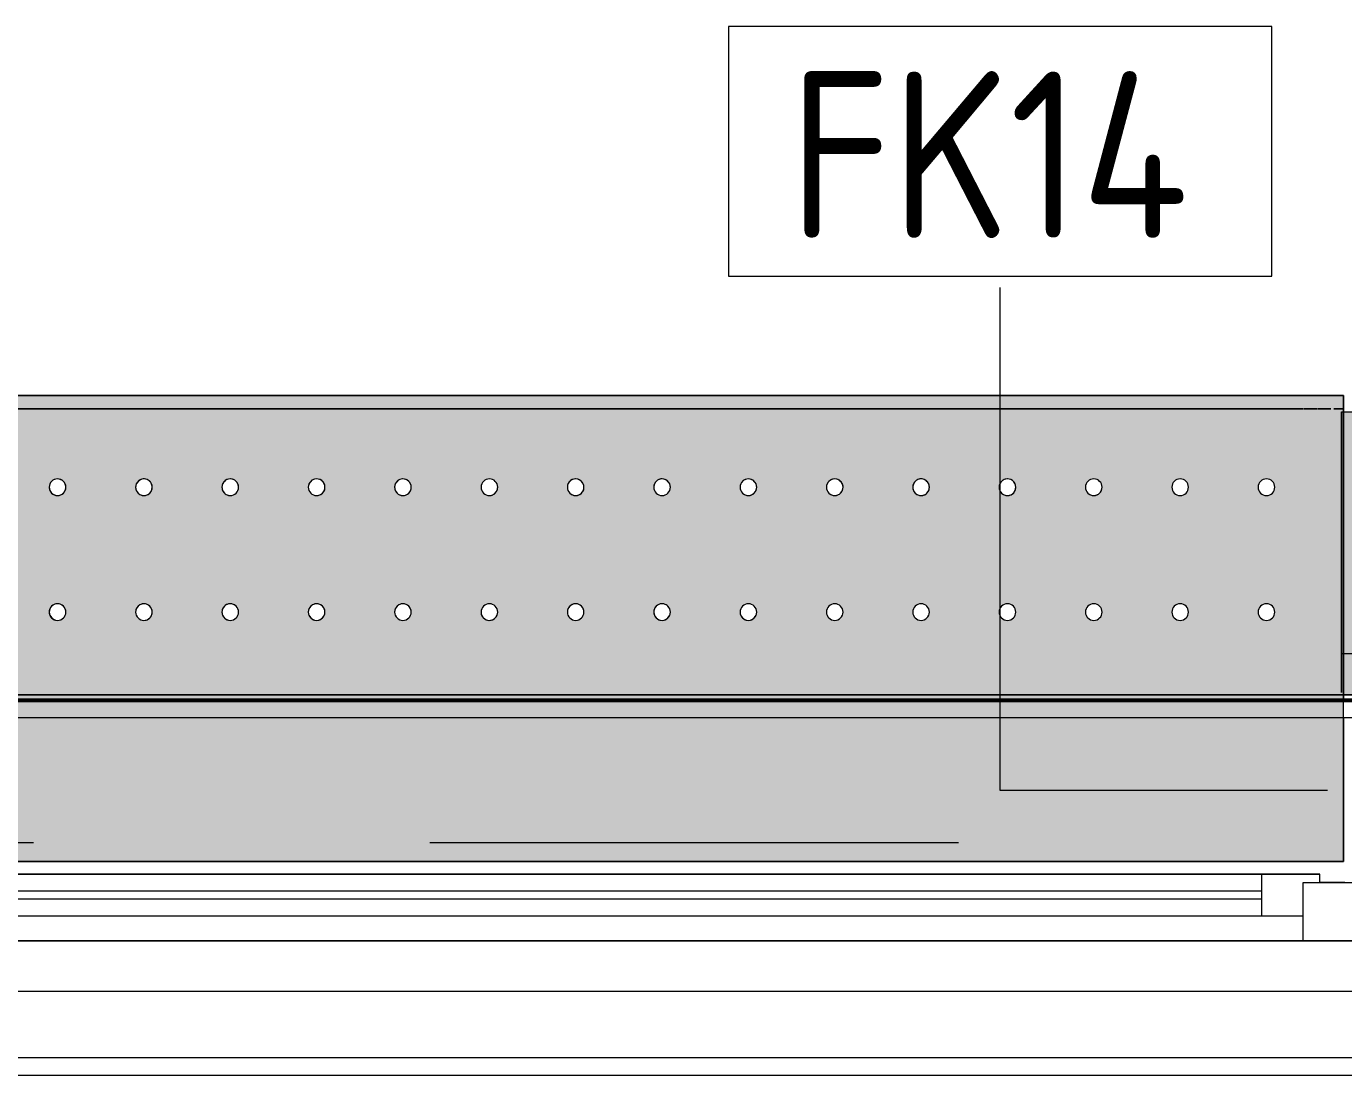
# Model space of a CAD drawing. Header units: millimetres. Extents: x 81711 to 274967, y -8553 to 29000.
# Drawn here: x 103576 to 105159, y -280 to 981 of the extents above; entities that cross this region are included whole.
import ezdxf

# ---------------------------------------------------------------- set-up
doc = ezdxf.new("R2010")
doc.units = ezdxf.units.MM
doc.linetypes.add('Осевая', pattern=[3175, 635, -476.25, 1587.5, -476.25])
for name, color, linetype, lineweight in [('A-GLAZ', 7, 'Continuous', 9), ('A-GLAZ-1', 7, 'Continuous', 13), ('A-WALL-IDEN', 7, 'Continuous', 9), ('Оси-2', 7, 'Осевая', 9)]:
    doc.layers.add(name, color=color, linetype=linetype, lineweight=lineweight)
for name, color, linetype, lineweight, true_color in [('A-WALL-1', 7, 'Continuous', 9, 0xc0c0c0), ('I-WALL-13', 7, 'Continuous', 53, 0xeaa7bf), ('I-WALL-5', 7, 'Continuous', 9, 0xc0c0c0), ('S-WALL-ANLY', 7, 'Continuous', 13, 0x008040), ('Знаки-2', 9, 'Continuous', 9, 0x808080), ('Знаки-3', 7, 'Continuous', 9, 0xd1cabb), ('Знаки-5', 7, 'Continuous', 9, 0xc1bbaf), ('Знаки-6', 7, 'Continuous', 9, 0xaba79f), ('Знаки-7', 7, 'Continuous', 9, 0xd4ccbd), ('Знаки-8', 7, 'Continuous', 9, 0xccc5b7)]:
    doc.layers.add(name, color=color, linetype=linetype, lineweight=lineweight, true_color=true_color)
doc.layers.add('Знаки-4', color=7, linetype='Continuous', lineweight=9, transparency=0.5)
doc.styles.add('GOST Common', font='GOST_Common.ttf', dxfattribs={"width": 0.9, "height": 200})

# ---------------------------------------------------------------- blocks, each defined once
blk = doc.blocks.new('120_Окно_СКБ_2Ст_Фрамуга сверху - 120_Окно_СКБ_2Ст_2300х2500_h_ ДОО-19727959-План отделки стен 1 этажа в осях 23_1-33')
at = {"layer": 'A-GLAZ'}
for p, q in [((1150, -57), (-1150, -57)), ((-1080, -57), (1080, -57)), ((-1030, -107), (470, -107)), ((470, -117), (-1030, -117)), ((-1130, -127), (-1100, -127))]:
    blk.add_line(p, q, dxfattribs=at)
at = {"layer": 'A-GLAZ-1'}
for p, q in [((-1150, -57), (-1080, -57)), ((-1080, -57), (-1080, -127)), ((520, -87), (-1080, -87)), ((-1080, -87), (-1080, -127)), ((-1030, -137), (-1030, -87)), ((-1080, -127), (-1150, -127)), ((-1080, -127), (-1100, -127)), ((-1100, -127), (-1100, -137)), ((-1100, -137), (540, -137)), ((540, -137), (-1100, -137))]:
    blk.add_line(p, q, dxfattribs=at)
blk = doc.blocks.new('Зашивка радиатора_ с перфорацией М7_1 - Зашивка радиатора_ с перфорацией М7_1-V23-План отделки стен 1 этажа в осях 23_1-33')
at = {"layer": 'Знаки-4'}
for points in [[(1630, 380), (-370, 380), (-370, 180), (1890, 180), (1890, 257.4), (1888.3, 257.4), (1888.3, 380)], [(1877.3, -163.9), (-370, -163.9), (-370, -179.9), (1890, -179.9), (1890, -163.9), (1877.7, -163.9)], [(-235, -163.9), (-260, -164.5), (-259.3, -179.9), (-220, -179.9), (-220.7, -163.9), (-234.8, -163.9)], [(-239.4, -163.9), (-250, -163.9), (-249.7, -179.9), (-230, -179.9), (-230.3, -163.9), (-237.4, -163.9)], [(-145, -163.9), (-160, -163.9), (-159.3, -179.9), (-120, -179.9), (-120.7, -163.9), (-142.6, -163.9)], [(-140, -163.9), (-150, -163.9), (-149.7, -179.9), (-130, -179.9), (-130.3, -163.9), (-137.4, -163.9)], [(-140, -163.9), (-150, -163.9), (-149.7, -179.9), (-130, -179.9), (-130.3, -163.9), (-137.4, -163.9)], [(-45.2, -163.9), (-60, -163.9), (-59.3, -179.9), (-20, -179.9), (-20.7, -163.9), (-40, -163.9)], [(-34.8, -163.9), (-50, -163.9), (-49.7, -179.9), (-30, -179.9), (-30.3, -163.9), (-33.2, -163.9)], [(65, -163.9), (40, -163.9), (40.7, -179.9), (80, -179.9), (79.3, -163.9), (65.2, -163.9)], [(60, -163.9), (50, -163.9), (50.3, -179.9), (70, -179.9), (69.7, -163.9), (62.6, -163.9)], [(155, -163.9), (140, -163.9), (140.7, -179.9), (180, -179.9), (179.3, -163.9), (157.4, -163.9)], [(160, -163.9), (150, -163.9), (150.3, -179.9), (170, -179.9), (169.7, -163.9), (162.6, -163.9)], [(160, -163.9), (150, -163.9), (150.3, -179.9), (170, -179.9), (169.7, -163.9), (162.6, -163.9)], [(260, -163.9), (240, -163.9), (240.7, -179.9), (280, -179.9), (279.3, -163.9), (265.2, -163.9)], [(260, -163.9), (250, -163.9), (250.3, -179.9), (270, -179.9), (269.7, -163.9), (262.6, -163.9)], [(365, -163.9), (340, -163.9), (340.7, -179.9), (380, -179.9), (379.3, -163.9), (365.2, -163.9)], [(360, -163.9), (350, -163.9), (350.3, -179.9), (370, -179.9), (369.7, -163.9), (362.6, -163.9)], [(469.7, -163.9), (440, -163.9), (440.7, -179.9), (480, -179.9), (479.3, -163.9), (470, -163.9)], [(467.1, -163.9), (450, -163.9), (450.3, -179.9), (470, -179.9), (469.7, -163.9), (468.7, -163.9)], [(467.1, -163.9), (450, -163.9), (450.3, -179.9), (470, -179.9), (469.7, -163.9), (468.7, -163.9)], [(560, -163.9), (540, -163.9), (540.7, -179.9), (580, -179.9), (579.3, -163.9), (565.2, -163.9)], [(560, -163.9), (550, -163.9), (550.3, -179.9), (570, -179.9), (569.7, -163.9), (562.6, -163.9)], [(665, -163.9), (640, -163.9), (640.7, -179.9), (680, -179.9), (679.3, -163.9), (665.2, -163.9)], [(660, -163.9), (650, -163.9), (650.3, -179.9), (670, -179.9), (669.7, -163.9), (662.6, -163.9)], [(765, -163.9), (740, -163.9), (740.7, -179.9), (780, -179.9), (779.3, -163.9), (765.2, -163.9)], [(760, -163.9), (750, -163.9), (750.3, -179.9), (770, -179.9), (769.7, -163.9), (762.6, -163.9)], [(760, -163.9), (750, -163.9), (750.3, -179.9), (770, -179.9), (769.7, -163.9), (762.6, -163.9)], [(860, -163.9), (840, -163.9), (840.7, -179.9), (880, -179.9), (879.3, -163.9), (863.7, -163.9)], [(860, -163.9), (850, -163.9), (850.3, -179.9), (870, -179.9), (869.7, -163.9), (862.6, -163.9)], [(960, -163.9), (940, -163.9), (940.7, -179.9), (980, -179.9), (979.3, -163.9), (962.6, -163.9)], [(957.4, -163.9), (950, -163.9), (950.3, -179.9), (970, -179.9), (969.7, -163.9), (960, -163.9)], [(1055, -163.9), (1040, -163.9), (1040.7, -179.9), (1080, -179.9), (1079.3, -163.9), (1057.4, -163.9)], [(1060, -163.9), (1050, -163.9), (1050.3, -179.9), (1070, -179.9), (1069.7, -163.9), (1062.6, -163.9)], [(1060, -163.9), (1050, -163.9), (1050.3, -179.9), (1070, -179.9), (1069.7, -163.9), (1062.6, -163.9)], [(1160, -163.9), (1140, -163.9), (1140.7, -179.9), (1180, -179.9), (1179.3, -163.9), (1165.2, -163.9)], [(1160, -163.9), (1150, -163.9), (1150.3, -179.9), (1170, -179.9), (1169.7, -163.9), (1162.6, -163.9)]]:
    blk.add_hatch(color=256, dxfattribs=at).paths.add_polyline_path(points)
h = blk.add_hatch(color=256, dxfattribs=at)
h.paths.add_polyline_path([(1890, 180), (-370, 180), (-370, -179.9), (1890, -179.9), (1890, 137.8)])
h.paths.add_polyline_path([(1382.5, 90.4), (1387.5, 89), (1391.2, 85.4), (1392.5, 80.4), (1391.2, 75.4), (1387.5, 71.7), (1382.5, 70.4), (1377.5, 71.7), (1373.8, 75.4), (1372.5, 80.4), (1373.8, 85.4), (1377.5, 89), (1379.9, 90)])
h.paths.add_polyline_path([(863.7, 90.4), (868.7, 89), (872.4, 85.4), (873.7, 80.4), (872.4, 75.4), (868.7, 71.7), (863.7, 70.4), (858.7, 71.7), (855.1, 75.4), (853.7, 80.4), (855.1, 85.4), (858.7, 89), (861.2, 90)])
h.paths.add_polyline_path([(967.5, 90.4), (972.5, 89), (976.2, 85.4), (977.5, 80.4), (976.2, 75.4), (972.5, 71.7), (967.5, 70.4), (962.5, 71.7), (958.8, 75.4), (957.5, 80.4), (958.8, 85.4), (962.5, 89), (964.9, 90)])
h.paths.add_polyline_path([(1590, 90.4), (1595, 89), (1598.7, 85.4), (1600, 80.4), (1598.7, 75.4), (1595, 71.7), (1590, 70.4), (1585, 71.7), (1581.3, 75.4), (1580, 80.4), (1581.3, 85.4), (1585, 89), (1587.4, 90)])
h.paths.add_polyline_path([(1278.7, 90.4), (1283.7, 89), (1287.4, 85.4), (1288.7, 80.4), (1287.4, 75.4), (1283.7, 71.7), (1278.7, 70.4), (1273.7, 71.7), (1270.1, 75.4), (1268.7, 80.4), (1270.1, 85.4), (1273.7, 89), (1276.2, 90)])
h.paths.add_polyline_path([(1693.7, 90.4), (1698.7, 89), (1702.4, 85.4), (1703.7, 80.4), (1702.4, 75.4), (1698.7, 71.7), (1693.7, 70.4), (1688.7, 71.7), (1685.1, 75.4), (1683.7, 80.4), (1685.1, 85.4), (1688.7, 89), (1691.2, 90)])
h.paths.add_polyline_path([(1071.2, 90.4), (1076.2, 89), (1079.9, 85.4), (1081.2, 80.4), (1079.9, 75.4), (1076.2, 71.7), (1071.2, 70.4), (1066.2, 71.7), (1062.6, 75.4), (1061.2, 80.4), (1062.6, 85.4), (1066.2, 89), (1068.7, 90)])
h.paths.add_polyline_path([(1797.5, 90.4), (1802.5, 89), (1806.2, 85.4), (1807.5, 80.4), (1806.2, 75.4), (1802.5, 71.7), (1797.5, 70.4), (1792.5, 71.7), (1788.8, 75.4), (1787.5, 80.4), (1788.8, 85.4), (1792.5, 89), (1796.4, 90.2)])
h.paths.add_polyline_path([(1486.2, 90.4), (1491.2, 89), (1494.9, 85.4), (1496.2, 80.4), (1494.9, 75.4), (1491.2, 71.7), (1486.2, 70.4), (1481.2, 71.7), (1477.6, 75.4), (1476.2, 80.4), (1477.6, 85.4), (1481.2, 89), (1483.7, 90)])
h.paths.add_polyline_path([(1175, 90.4), (1180, 89), (1183.7, 85.4), (1185, 80.4), (1183.7, 75.4), (1180, 71.7), (1175, 70.4), (1170, 71.7), (1166.3, 75.4), (1165, 80.4), (1166.3, 85.4), (1170, 89), (1172.4, 90)])
h.paths.add_polyline_path([(137.5, 90.4), (142.5, 89), (146.2, 85.4), (147.5, 80.4), (146.2, 75.4), (142.5, 71.7), (137.5, 70.4), (132.5, 71.7), (128.8, 75.4), (127.5, 80.4), (128.8, 85.4), (133.1, 89.3), (134.9, 90)])
h.paths.add_polyline_path([(-277.5, 90.4), (-272.5, 89), (-268.8, 85.4), (-267.5, 80.4), (-268.8, 75.4), (-272.5, 71.7), (-277.5, 70.4), (-282.5, 71.7), (-286.2, 75.4), (-287.5, 80.4), (-286.2, 85.4), (-282.5, 89), (-280.1, 90)])
h.paths.add_polyline_path([(552.5, 90.4), (557.5, 89), (561.2, 85.4), (562.5, 80.4), (561.2, 75.4), (557.5, 71.7), (552.5, 70.4), (547.5, 71.7), (543.8, 75.4), (542.5, 80.4), (543.8, 85.4), (547.5, 89), (549.9, 90)])
h.paths.add_polyline_path([(345, 90.4), (350, 89), (353.7, 85.4), (355, 80.4), (353.7, 75.4), (350, 71.7), (345, 70.4), (340, 71.7), (336.3, 75.4), (335, 80.4), (336.3, 85.4), (340, 89), (342.4, 90)])
h.paths.add_polyline_path([(-70, 90.4), (-65, 89), (-61.3, 85.4), (-60, 80.4), (-61.3, 75.4), (-65, 71.7), (-70, 70.4), (-75, 71.7), (-78.7, 75.4), (-80, 80.4), (-78.7, 85.4), (-75, 89), (-72.6, 90)])
h.paths.add_polyline_path([(-173.8, 90.4), (-168.8, 89), (-165.1, 85.4), (-163.8, 80.4), (-165.1, 75.4), (-168.8, 71.7), (-173.8, 70.4), (-178.8, 71.7), (-182.4, 75.4), (-183.8, 80.4), (-182.4, 85.4), (-178.8, 89), (-176.3, 90)])
h.paths.add_polyline_path([(760, 90.4), (765, 89), (768.7, 85.4), (770, 80.4), (768.7, 75.4), (765, 71.7), (760, 70.4), (755, 71.7), (751.3, 75.4), (750, 80.4), (751.3, 85.4), (755, 89), (757.4, 90)])
h.paths.add_polyline_path([(656.2, 90.4), (661.2, 89), (664.9, 85.4), (666.2, 80.4), (664.9, 75.4), (661.2, 71.7), (656.2, 70.4), (651.2, 71.7), (647.6, 75.4), (646.2, 80.4), (647.6, 85.4), (651.2, 89), (653.7, 90)])
h.paths.add_polyline_path([(241.2, 90.4), (246.2, 89), (249.9, 85.4), (251.2, 80.4), (249.9, 75.4), (246.2, 71.7), (241.2, 70.4), (236.2, 71.7), (232.6, 75.4), (231.2, 80.4), (232.6, 85.4), (236.2, 89), (238.7, 90)])
h.paths.add_polyline_path([(33.7, 90.4), (38.7, 89), (42.4, 85.4), (43.7, 80.4), (42.4, 75.4), (38.7, 71.7), (33.7, 70.4), (28.7, 71.7), (25.1, 75.4), (23.7, 80.4), (25.1, 85.4), (28.7, 89), (31.2, 90)])
h.paths.add_polyline_path([(448.7, 90.4), (453.7, 89), (457.4, 85.4), (458.7, 80.4), (457.4, 75.4), (453.7, 71.7), (448.7, 70.4), (443.7, 71.7), (440.1, 75.4), (438.7, 80.4), (440.1, 85.4), (443.7, 89), (446.2, 90)])
h.paths.add_polyline_path([(760, -59.6), (765, -61), (768.7, -64.6), (770, -69.6), (768.7, -74.6), (765, -78.3), (760, -79.6), (755, -78.3), (751.3, -74.6), (750, -69.6), (751.3, -64.6), (755, -61), (757.4, -60)])
h.paths.add_polyline_path([(1175, -59.6), (1180, -61), (1183.7, -64.6), (1185, -69.6), (1183.7, -74.6), (1180, -78.3), (1175, -79.6), (1170, -78.3), (1166.3, -74.6), (1165, -69.6), (1166.3, -64.6), (1170, -61), (1172.4, -60)])
h.paths.add_polyline_path([(1590, -59.6), (1595, -61), (1598.7, -64.6), (1600, -69.6), (1598.7, -74.6), (1595, -78.3), (1590, -79.6), (1585, -78.3), (1581.3, -74.6), (1580, -69.6), (1581.3, -64.6), (1585, -61), (1587.4, -60)])
h.paths.add_polyline_path([(1382.5, -59.6), (1387.5, -61), (1391.2, -64.6), (1392.5, -69.6), (1391.2, -74.6), (1387.5, -78.3), (1382.5, -79.6), (1377.5, -78.3), (1373.8, -74.6), (1372.5, -69.6), (1373.8, -64.6), (1377.5, -61), (1379.9, -60)])
h.paths.add_polyline_path([(1278.7, -59.6), (1283.7, -61), (1287.4, -64.6), (1288.7, -69.6), (1287.4, -74.6), (1283.7, -78.3), (1278.7, -79.6), (1273.7, -78.3), (1270.1, -74.6), (1268.7, -69.6), (1270.1, -64.6), (1273.7, -61), (1276.2, -60)])
h.paths.add_polyline_path([(1486.2, -59.6), (1491.2, -61), (1494.9, -64.6), (1496.2, -69.6), (1494.9, -74.6), (1491.2, -78.3), (1486.2, -79.6), (1481.2, -78.3), (1477.6, -74.6), (1476.2, -69.6), (1477.6, -64.6), (1481.2, -61), (1483.7, -60)])
h.paths.add_polyline_path([(1797.5, -59.6), (1802.5, -61), (1806.2, -64.6), (1807.5, -69.6), (1806.2, -74.6), (1802.5, -78.3), (1797.5, -79.6), (1792.5, -78.3), (1788.8, -74.6), (1787.5, -69.6), (1788.8, -64.6), (1792.5, -61), (1796.4, -59.8)])
h.paths.add_polyline_path([(1693.7, -59.6), (1698.7, -61), (1702.4, -64.6), (1703.7, -69.6), (1702.4, -74.6), (1698.7, -78.3), (1693.7, -79.6), (1688.7, -78.3), (1685.1, -74.6), (1683.7, -69.6), (1685.1, -64.6), (1688.7, -61), (1691.2, -60)])
h.paths.add_polyline_path([(863.7, -59.6), (868.7, -61), (872.4, -64.6), (873.7, -69.6), (872.4, -74.6), (868.7, -78.3), (863.7, -79.6), (858.7, -78.3), (855.1, -74.6), (853.7, -69.6), (855.1, -64.6), (858.7, -61), (861.2, -60)])
h.paths.add_polyline_path([(967.5, -59.6), (972.5, -61), (976.2, -64.6), (977.5, -69.6), (976.2, -74.6), (972.5, -78.3), (967.5, -79.6), (962.5, -78.3), (958.8, -74.6), (957.5, -69.6), (958.8, -64.6), (962.5, -61), (964.9, -60)])
h.paths.add_polyline_path([(1071.2, -59.6), (1076.2, -61), (1079.9, -64.6), (1081.2, -69.6), (1079.9, -74.6), (1076.2, -78.3), (1071.2, -79.6), (1066.2, -78.3), (1062.6, -74.6), (1061.2, -69.6), (1062.6, -64.6), (1066.2, -61), (1068.7, -60)])
h.paths.add_polyline_path([(656.2, -59.6), (661.2, -61), (664.9, -64.6), (666.2, -69.6), (664.9, -74.6), (661.2, -78.3), (656.2, -79.6), (651.2, -78.3), (647.6, -74.6), (646.2, -69.6), (647.6, -64.6), (651.2, -61), (653.7, -60)])
h.paths.add_polyline_path([(-70, -59.6), (-65, -61), (-61.3, -64.6), (-60, -69.6), (-61.3, -74.6), (-65, -78.3), (-70, -79.6), (-75, -78.3), (-78.7, -74.6), (-80, -69.6), (-78.7, -64.6), (-75, -61), (-72.6, -60)])
h.paths.add_polyline_path([(-277.5, -59.6), (-272.5, -61), (-268.8, -64.6), (-267.5, -69.6), (-268.8, -74.6), (-272.5, -78.3), (-277.5, -79.6), (-282.5, -78.3), (-286.2, -74.6), (-287.5, -69.6), (-286.2, -64.6), (-282.5, -61), (-280.1, -60)])
h.paths.add_polyline_path([(137.5, -59.6), (142.5, -61), (146.2, -64.6), (147.5, -69.6), (146.2, -74.6), (142.5, -78.3), (137.5, -79.6), (132.5, -78.3), (128.8, -74.6), (127.5, -69.6), (128.8, -64.6), (133.1, -60.7), (134.9, -60)])
h.paths.add_polyline_path([(241.2, -59.6), (246.2, -61), (249.9, -64.6), (251.2, -69.6), (249.9, -74.6), (246.2, -78.3), (241.2, -79.6), (236.2, -78.3), (232.6, -74.6), (231.2, -69.6), (232.6, -64.6), (236.2, -61), (238.7, -60)])
h.paths.add_polyline_path([(345, -59.6), (350, -61), (353.7, -64.6), (355, -69.6), (353.7, -74.6), (350, -78.3), (345, -79.6), (340, -78.3), (336.3, -74.6), (335, -69.6), (336.3, -64.6), (340, -61), (342.4, -60)])
h.paths.add_polyline_path([(33.7, -59.6), (38.7, -61), (42.4, -64.6), (43.7, -69.6), (42.4, -74.6), (38.7, -78.3), (33.7, -79.6), (28.7, -78.3), (25.1, -74.6), (23.7, -69.6), (25.1, -64.6), (28.7, -61), (31.2, -60)])
h.paths.add_polyline_path([(448.7, -59.6), (453.7, -61), (457.4, -64.6), (458.7, -69.6), (457.4, -74.6), (453.7, -78.3), (448.7, -79.6), (443.7, -78.3), (440.1, -74.6), (438.7, -69.6), (440.1, -64.6), (443.7, -61), (446.2, -60)])
h.paths.add_polyline_path([(552.5, -59.6), (557.5, -61), (561.2, -64.6), (562.5, -69.6), (561.2, -74.6), (557.5, -78.3), (552.5, -79.6), (547.5, -78.3), (543.8, -74.6), (542.5, -69.6), (543.8, -64.6), (547.5, -61), (549.9, -60)])
h.paths.add_polyline_path([(-173.8, -59.6), (-168.8, -61), (-165.1, -64.6), (-163.8, -69.6), (-165.1, -74.6), (-168.8, -78.3), (-173.8, -79.6), (-178.8, -78.3), (-182.4, -74.6), (-183.8, -69.6), (-182.4, -64.6), (-178.8, -61), (-176.3, -60)])
at = {"layer": 'Знаки-2'}
for p, q in [((1888.3, 380), (-370, 380)), ((-370, 380), (-370, 180)), ((-370, 180), (1890, 180)), ((1890, 180), (-370, 180)), ((-370, 180), (-370, -179.9)), ((-370, -179.9), (1890, -179.9))]:
    blk.add_line(p, q, dxfattribs=at)
for centre, start, end in [((-277.5, 80.4), 0, 180), ((-277.5, 80.4), 180, 360), ((-173.8, 80.4), 0, 180), ((-173.8, 80.4), 180, 0), ((-70, 80.4), 0, 180), ((-70, 80.4), 180, 0), ((33.7, 80.4), 0, 180), ((33.7, 80.4), 180, 360), ((137.5, 80.4), 0, 180), ((137.5, 80.4), 180, 0), ((241.2, 80.4), 0, 180), ((241.2, 80.4), 180, 0), ((345, 80.4), 0, 180), ((345, 80.4), 180, 0), ((448.7, 80.4), 0, 180), ((448.7, 80.4), 180, 0), ((552.5, 80.4), 0, 180), ((552.5, 80.4), 180, 360), ((656.2, 80.4), 0, 180), ((656.2, 80.4), 180, 0), ((760, 80.4), 0, 180), ((760, 80.4), 180, 0), ((863.7, 80.4), 0, 180), ((863.7, 80.4), 180, 0), ((967.5, 80.4), 0, 180), ((967.5, 80.4), 180, 0), ((1071.2, 80.4), 0, 180), ((1071.2, 80.4), 180, 0), ((1175, 80.4), 0, 180), ((1175, 80.4), 180, 0), ((-277.5, -69.6), 0, 180), ((-173.8, -69.6), 0, 180), ((-70, -69.6), 0, 180), ((33.7, -69.6), 0, 180), ((137.5, -69.6), 0, 180), ((241.2, -69.6), 0, 180), ((345, -69.6), 0, 180), ((448.7, -69.6), 0, 180), ((552.5, -69.6), 0, 180), ((656.2, -69.6), 0, 180), ((760, -69.6), 0, 180), ((863.7, -69.6), 0, 180), ((967.5, -69.6), 0, 180), ((1071.2, -69.6), 0, 180), ((1175, -69.6), 0, 180), ((-277.5, -69.6), 180, 0), ((-173.8, -69.6), 180, 0), ((-70, -69.6), 180, 0), ((33.7, -69.6), 180, 0), ((137.5, -69.6), 180, 0), ((241.2, -69.6), 180, 0), ((345, -69.6), 180, 0), ((448.7, -69.6), 180, 0), ((552.5, -69.6), 180, 0), ((656.2, -69.6), 180, 0), ((760, -69.6), 180, 0), ((863.7, -69.6), 180, 0), ((967.5, -69.6), 180, 0), ((1071.2, -69.6), 180, 0), ((1175, -69.6), 180, 0)]:
    blk.add_arc(centre, 10, start, end, dxfattribs=at)
at = {"layer": 'Знаки-3'}
for p, q in [((-245.2, -163.9), (-248.7, -163.9)), ((-240, -163.9), (-245, -163.9)), ((-235, -163.9), (-239.4, -163.9)), ((-231.3, -163.9), (-234.8, -163.9)), ((-148.7, -163.9), (-145.2, -163.9)), ((-145.2, -163.9), (-148.7, -163.9)), ((-145, -163.9), (-135, -163.9)), ((-135, -163.9), (-145, -163.9)), ((-134.8, -163.9), (-131.3, -163.9)), ((-131.3, -163.9), (-134.8, -163.9)), ((-45.2, -163.9), (-48.7, -163.9)), ((-35, -163.9), (-45, -163.9)), ((-33.2, -163.9), (-34.8, -163.9)), ((-31.3, -163.9), (-32.9, -163.9)), ((54.8, -163.9), (51.3, -163.9)), ((65, -163.9), (55, -163.9)), ((68.7, -163.9), (65.2, -163.9)), ((151.3, -163.9), (154.8, -163.9)), ((154.8, -163.9), (151.3, -163.9)), ((155, -163.9), (165, -163.9)), ((165, -163.9), (155, -163.9)), ((165.2, -163.9), (168.7, -163.9)), ((168.7, -163.9), (165.2, -163.9)), ((254.8, -163.9), (251.3, -163.9)), ((265, -163.9), (255, -163.9)), ((268.7, -163.9), (265.2, -163.9)), ((354.8, -163.9), (351.3, -163.9)), ((365, -163.9), (355, -163.9)), ((368.7, -163.9), (365.2, -163.9)), ((451.3, -163.9), (454.8, -163.9)), ((454.8, -163.9), (451.3, -163.9)), ((455, -163.9), (465, -163.9)), ((465, -163.9), (455, -163.9)), ((465.2, -163.9), (468.7, -163.9)), ((468.7, -163.9), (465.2, -163.9)), ((554.8, -163.9), (551.3, -163.9)), ((565, -163.9), (555, -163.9)), ((568.7, -163.9), (565.2, -163.9)), ((654.8, -163.9), (651.3, -163.9)), ((665, -163.9), (655, -163.9)), ((668.7, -163.9), (665.2, -163.9)), ((751.3, -163.9), (754.8, -163.9)), ((754.8, -163.9), (751.3, -163.9)), ((755, -163.9), (765, -163.9)), ((765, -163.9), (755, -163.9)), ((765.2, -163.9), (768.7, -163.9)), ((768.7, -163.9), (765.2, -163.9)), ((854.8, -163.9), (851.3, -163.9)), ((865, -163.9), (855, -163.9)), ((868.7, -163.9), (865.2, -163.9)), ((954.8, -163.9), (951.3, -163.9)), ((964.8, -163.9), (955, -163.9)), ((968.7, -163.9), (965.2, -163.9)), ((1051.3, -163.9), (1054.8, -163.9)), ((1054.8, -163.9), (1051.3, -163.9)), ((1055, -163.9), (1065, -163.9)), ((1060, -163.9), (1055, -163.9)), ((1065, -163.9), (1060, -163.9)), ((1065.2, -163.9), (1068.7, -163.9)), ((1068.7, -163.9), (1065.2, -163.9)), ((1154.8, -163.9), (1151.3, -163.9)), ((1165, -163.9), (1155, -163.9)), ((1168.7, -163.9), (1165.2, -163.9)), ((-248.7, -179.9), (-245.2, -179.9)), ((-245, -179.9), (-235, -179.9)), ((-234.8, -179.9), (-231.3, -179.9)), ((-148.7, -179.9), (-145.2, -179.9)), ((-145.2, -179.9), (-148.7, -179.9)), ((-145, -179.9), (-135, -179.9)), ((-140, -179.9), (-145, -179.9)), ((-135, -179.9), (-140, -179.9)), ((-134.8, -179.9), (-131.3, -179.9)), ((-131.3, -179.9), (-134.8, -179.9)), ((-48.7, -179.9), (-45.2, -179.9)), ((-45, -179.9), (-35, -179.9)), ((-34.8, -179.9), (-33.2, -179.9)), ((-32.9, -179.9), (-31.3, -179.9)), ((51.3, -179.9), (54.8, -179.9)), ((55, -179.9), (65, -179.9)), ((65.2, -179.9), (68.7, -179.9)), ((151.3, -179.9), (154.8, -179.9)), ((154.8, -179.9), (151.3, -179.9)), ((155, -179.9), (165, -179.9)), ((165, -179.9), (155, -179.9)), ((165.2, -179.9), (168.7, -179.9)), ((168.7, -179.9), (165.2, -179.9)), ((251.3, -179.9), (254.8, -179.9)), ((255, -179.9), (265, -179.9)), ((265.2, -179.9), (268.7, -179.9)), ((351.3, -179.9), (354.8, -179.9)), ((355, -179.9), (365, -179.9)), ((365.2, -179.9), (368.7, -179.9)), ((451.3, -179.9), (454.8, -179.9)), ((454.8, -179.9), (451.3, -179.9)), ((455, -179.9), (465, -179.9)), ((460, -179.9), (455, -179.9)), ((465, -179.9), (460, -179.9)), ((465.2, -179.9), (468.7, -179.9)), ((468.7, -179.9), (465.2, -179.9)), ((551.3, -179.9), (554.8, -179.9)), ((555, -179.9), (565, -179.9)), ((565.2, -179.9), (568.7, -179.9)), ((651.3, -179.9), (654.8, -179.9)), ((655, -179.9), (665, -179.9)), ((665.2, -179.9), (668.7, -179.9)), ((751.3, -179.9), (754.8, -179.9)), ((754.8, -179.9), (751.3, -179.9)), ((755, -179.9), (765, -179.9)), ((760, -179.9), (755, -179.9)), ((765, -179.9), (760, -179.9)), ((765.2, -179.9), (768.7, -179.9)), ((768.7, -179.9), (765.2, -179.9)), ((851.3, -179.9), (854.8, -179.9)), ((855, -179.9), (865, -179.9)), ((865.2, -179.9), (868.7, -179.9)), ((951.3, -179.9), (954.8, -179.9)), ((955, -179.9), (964.8, -179.9)), ((965.2, -179.9), (968.7, -179.9)), ((1051.3, -179.9), (1054.8, -179.9)), ((1054.8, -179.9), (1051.3, -179.9)), ((1055, -179.9), (1060, -179.9)), ((1065, -179.9), (1055, -179.9)), ((1060, -179.9), (1065, -179.9)), ((1065.2, -179.9), (1068.7, -179.9)), ((1068.7, -179.9), (1065.2, -179.9)), ((1151.3, -179.9), (1154.8, -179.9)), ((1155, -179.9), (1165, -179.9)), ((1165.2, -179.9), (1168.7, -179.9))]:
    blk.add_line(p, q, dxfattribs=at)
at = {"layer": 'Знаки-5'}
for p, q in [((1890, 180), (-370, 180)), ((-370, 180), (1890, 180)), ((-358.3, -163.9), (-370, -163.9)), ((-370, -163.9), (-370, -179.9)), ((-339.2, -163.9), (-354.9, -163.9)), ((-322.7, -163.9), (-338.4, -163.9)), ((-260, -163.9), (-322.1, -163.9)), ((-260, -163.9), (-250, -163.9)), ((-250, -163.9), (-260, -163.9)), ((-250, -163.9), (-240, -163.9)), ((-240, -163.9), (-250, -163.9)), ((-239.4, -163.9), (-230, -163.9)), ((-230, -163.9), (-239.4, -163.9)), ((-230, -163.9), (-222.8, -163.9)), ((-222.8, -163.9), (-230, -163.9)), ((-222.7, -163.9), (-220, -163.9)), ((-220, -163.9), (-222.7, -163.9)), ((-160, -163.9), (-220, -163.9)), ((-160, -163.9), (-150, -163.9)), ((-150, -163.9), (-160, -163.9)), ((-150, -163.9), (-130, -163.9)), ((-130, -163.9), (-150, -163.9)), ((-130, -163.9), (-120, -163.9)), ((-120, -163.9), (-130, -163.9)), ((-60, -163.9), (-120, -163.9)), ((-60, -163.9), (-20, -163.9)), ((-20, -163.9), (-60, -163.9)), ((40, -163.9), (-20, -163.9)), ((40, -163.9), (50, -163.9)), ((50, -163.9), (40, -163.9)), ((50, -163.9), (70, -163.9)), ((70, -163.9), (50, -163.9)), ((70, -163.9), (80, -163.9)), ((80, -163.9), (70, -163.9)), ((140, -163.9), (80, -163.9)), ((140, -163.9), (150, -163.9)), ((150, -163.9), (140, -163.9)), ((150, -163.9), (170, -163.9)), ((170, -163.9), (150, -163.9)), ((170, -163.9), (180, -163.9)), ((180, -163.9), (170, -163.9)), ((240, -163.9), (180, -163.9)), ((240, -163.9), (280, -163.9)), ((280, -163.9), (240, -163.9)), ((340, -163.9), (280, -163.9)), ((340, -163.9), (350, -163.9)), ((350, -163.9), (340, -163.9)), ((350, -163.9), (370, -163.9)), ((370, -163.9), (350, -163.9)), ((370, -163.9), (380, -163.9)), ((380, -163.9), (370, -163.9)), ((440, -163.9), (380, -163.9)), ((440, -163.9), (450, -163.9)), ((450, -163.9), (440, -163.9)), ((450, -163.9), (470, -163.9)), ((470, -163.9), (450, -163.9)), ((470, -163.9), (480, -163.9)), ((480, -163.9), (470, -163.9)), ((540, -163.9), (480, -163.9)), ((540, -163.9), (580, -163.9)), ((580, -163.9), (540, -163.9)), ((640, -163.9), (580, -163.9)), ((640, -163.9), (650, -163.9)), ((650, -163.9), (640, -163.9)), ((650, -163.9), (670, -163.9)), ((670, -163.9), (650, -163.9)), ((670, -163.9), (680, -163.9)), ((680, -163.9), (670, -163.9)), ((740, -163.9), (680, -163.9)), ((740, -163.9), (750, -163.9)), ((750, -163.9), (740, -163.9)), ((750, -163.9), (770, -163.9)), ((770, -163.9), (750, -163.9)), ((770, -163.9), (780, -163.9)), ((780, -163.9), (770, -163.9)), ((840, -163.9), (780, -163.9)), ((840, -163.9), (880, -163.9)), ((880, -163.9), (840, -163.9)), ((940, -163.9), (880, -163.9)), ((940, -163.9), (950, -163.9)), ((950, -163.9), (940, -163.9)), ((950, -163.9), (970, -163.9)), ((970, -163.9), (950, -163.9)), ((970, -163.9), (980, -163.9)), ((980, -163.9), (970, -163.9)), ((1040, -163.9), (980, -163.9)), ((1040, -163.9), (1050, -163.9)), ((1050, -163.9), (1040, -163.9)), ((1050, -163.9), (1070, -163.9)), ((1070, -163.9), (1050, -163.9)), ((1070, -163.9), (1080, -163.9)), ((1080, -163.9), (1070, -163.9)), ((1140, -163.9), (1080, -163.9)), ((1140, -163.9), (1180, -163.9)), ((1180, -163.9), (1140, -163.9)), ((1240, -163.9), (1180, -163.9)), ((-370, -179.9), (-260, -179.9)), ((-260, -179.9), (-250, -179.9)), ((-250, -179.9), (-260, -179.9)), ((-250, -179.9), (-230, -179.9)), ((-230, -179.9), (-250, -179.9)), ((-230, -179.9), (-220, -179.9)), ((-220, -179.9), (-230, -179.9)), ((-220, -179.9), (-160, -179.9)), ((-160, -179.9), (-150, -179.9)), ((-150, -179.9), (-160, -179.9)), ((-150, -179.9), (-130, -179.9)), ((-130, -179.9), (-150, -179.9)), ((-130, -179.9), (-120, -179.9)), ((-120, -179.9), (-130, -179.9)), ((-120, -179.9), (-60, -179.9)), ((-60, -179.9), (-20, -179.9)), ((-20, -179.9), (-60, -179.9)), ((-20, -179.9), (40, -179.9)), ((40, -179.9), (50, -179.9)), ((50, -179.9), (40, -179.9)), ((50, -179.9), (70, -179.9)), ((70, -179.9), (50, -179.9)), ((70, -179.9), (80, -179.9)), ((80, -179.9), (70, -179.9)), ((80, -179.9), (140, -179.9)), ((140, -179.9), (150, -179.9)), ((150, -179.9), (140, -179.9)), ((150, -179.9), (170, -179.9)), ((170, -179.9), (150, -179.9)), ((170, -179.9), (180, -179.9)), ((180, -179.9), (170, -179.9)), ((180, -179.9), (240, -179.9)), ((240, -179.9), (280, -179.9)), ((280, -179.9), (240, -179.9)), ((280, -179.9), (340, -179.9)), ((340, -179.9), (350, -179.9)), ((350, -179.9), (340, -179.9)), ((350, -179.9), (370, -179.9)), ((370, -179.9), (350, -179.9)), ((370, -179.9), (380, -179.9)), ((380, -179.9), (370, -179.9)), ((380, -179.9), (440, -179.9)), ((440, -179.9), (450, -179.9)), ((450, -179.9), (440, -179.9)), ((450, -179.9), (470, -179.9)), ((470, -179.9), (450, -179.9)), ((470, -179.9), (480, -179.9)), ((480, -179.9), (470, -179.9)), ((480, -179.9), (540, -179.9)), ((540, -179.9), (580, -179.9)), ((580, -179.9), (540, -179.9)), ((580, -179.9), (640, -179.9)), ((640, -179.9), (650, -179.9)), ((650, -179.9), (640, -179.9)), ((650, -179.9), (670, -179.9)), ((670, -179.9), (650, -179.9)), ((670, -179.9), (680, -179.9)), ((680, -179.9), (670, -179.9)), ((680, -179.9), (740, -179.9)), ((740, -179.9), (750, -179.9)), ((750, -179.9), (740, -179.9)), ((750, -179.9), (770, -179.9)), ((770, -179.9), (750, -179.9)), ((770, -179.9), (780, -179.9)), ((780, -179.9), (770, -179.9)), ((780, -179.9), (840, -179.9)), ((840, -179.9), (880, -179.9)), ((880, -179.9), (840, -179.9)), ((880, -179.9), (940, -179.9)), ((940, -179.9), (950, -179.9)), ((950, -179.9), (940, -179.9)), ((950, -179.9), (970, -179.9)), ((970, -179.9), (950, -179.9)), ((970, -179.9), (980, -179.9)), ((980, -179.9), (970, -179.9)), ((980, -179.9), (1040, -179.9)), ((1040, -179.9), (1050, -179.9)), ((1050, -179.9), (1040, -179.9)), ((1050, -179.9), (1070, -179.9)), ((1070, -179.9), (1050, -179.9)), ((1070, -179.9), (1080, -179.9)), ((1080, -179.9), (1070, -179.9)), ((1080, -179.9), (1140, -179.9)), ((1140, -179.9), (1180, -179.9)), ((1180, -179.9), (1140, -179.9)), ((1180, -179.9), (1240, -179.9))]:
    blk.add_line(p, q, dxfattribs=at)
at = {"layer": 'Знаки-6'}
for p, q in [((-370, 207.4), (-370, 380)), ((-370, 380), (1888.3, 380)), ((-370, 180), (-370, 187.4)), ((-370, -179.9), (-370, 180)), ((-370, -163.9), (-358.3, -163.9)), ((-370, -163.9), (-370, -179.9)), ((-354.9, -163.9), (-339.2, -163.9)), ((-338.4, -163.9), (-322.7, -163.9)), ((-322.1, -163.9), (1842.1, -163.9)), ((1890, -179.9), (-370, -179.9)), ((1890, -179.9), (-370, -179.9))]:
    blk.add_line(p, q, dxfattribs=at)
for centre, start, end in [((-277.5, 80.4), 0, 180), ((-277.5, 80.4), 180, 360), ((-173.8, 80.4), 0, 180), ((-173.8, 80.4), 180, 360), ((-70, 80.4), 0, 180), ((-70, 80.4), 180, 360), ((33.7, 80.4), 0, 180), ((33.7, 80.4), 180, 360), ((137.5, 80.4), 0, 180), ((137.5, 80.4), 180, 360), ((241.2, 80.4), 0, 180), ((241.2, 80.4), 180, 0), ((345, 80.4), 120, 180), ((345, 80.4), 180, 360), ((345, 80.4), 0, 120), ((448.7, 80.4), 120, 180), ((448.7, 80.4), 180, 345), ((448.7, 80.4), 0, 120), ((448.7, 80.4), 345, 0), ((552.5, 80.4), 90, 180), ((552.5, 80.4), 180, 345), ((552.5, 80.4), 0, 90), ((552.5, 80.4), 345, 360), ((656.2, 80.4), 15, 180), ((656.2, 80.4), 180, 270), ((656.2, 80.4), 270, 360), ((656.2, 80.4), 0, 15), ((760, 80.4), 0, 180), ((760, 80.4), 180, 195), ((760, 80.4), 300, 0), ((863.7, 80.4), 120, 180), ((863.7, 80.4), 180, 240), ((863.7, 80.4), 0, 120), ((863.7, 80.4), 240, 360), ((967.5, 80.4), 135, 180), ((967.5, 80.4), 180, 225), ((967.5, 80.4), 90, 135), ((967.5, 80.4), 15, 90), ((967.5, 80.4), 330, 0), ((967.5, 80.4), 0, 15), ((1071.2, 80.4), 165, 180), ((1071.2, 80.4), 180, 195), ((1071.2, 80.4), 120, 165), ((1071.2, 80.4), 90, 120), ((1071.2, 80.4), 0, 90), ((1071.2, 80.4), 330, 360), ((1175, 80.4), 90, 180), ((1175, 80.4), 180, 195), ((1175, 80.4), 30, 90), ((1175, 80.4), 0, 30), ((1175, 80.4), 345, 360), ((760, 80.4), 195, 300), ((967.5, 80.4), 225, 285), ((967.5, 80.4), 285, 330), ((1071.2, 80.4), 195, 270), ((1071.2, 80.4), 270, 330), ((1175, 80.4), 195, 270), ((1175, 80.4), 270, 345), ((-277.5, -69.6), 0, 180), ((-173.8, -69.6), 0, 180), ((-70, -69.6), 105, 180), ((-70, -69.6), 90, 105), ((-70, -69.6), 75, 90), ((-70, -69.6), 60, 75), ((-70, -69.6), 45, 60), ((-70, -69.6), 0, 45), ((33.7, -69.6), 105, 150), ((33.7, -69.6), 75, 105), ((33.7, -69.6), 45, 75), ((33.7, -69.6), 15, 45), ((137.5, -69.6), 105, 150), ((137.5, -69.6), 75, 105), ((137.5, -69.6), 15, 75), ((241.2, -69.6), 105, 180), ((241.2, -69.6), 75, 105), ((241.2, -69.6), 45, 75), ((241.2, -69.6), 0, 45), ((345, -69.6), 45, 180), ((345, -69.6), 0, 45), ((448.7, -69.6), 0, 180), ((552.5, -69.6), 135, 150), ((552.5, -69.6), 105, 135), ((552.5, -69.6), 45, 105), ((552.5, -69.6), 0, 45), ((656.2, -69.6), 90, 165), ((656.2, -69.6), 0, 90), ((760, -69.6), 15, 180), ((863.7, -69.6), 90, 150), ((863.7, -69.6), 0, 90), ((967.5, -69.6), 135, 180), ((967.5, -69.6), 90, 135), ((967.5, -69.6), 75, 90), ((967.5, -69.6), 60, 75), ((967.5, -69.6), 30, 60), ((1071.2, -69.6), 60, 180), ((1071.2, -69.6), 0, 60), ((1175, -69.6), 30, 180), ((-277.5, -69.6), 180, 360), ((-173.8, -69.6), 180, 360), ((-70, -69.6), 180, 360), ((33.7, -69.6), 150, 180), ((33.7, -69.6), 180, 285), ((33.7, -69.6), 285, 315), ((33.7, -69.6), 315, 330), ((33.7, -69.6), 330, 345), ((33.7, -69.6), 0, 15), ((33.7, -69.6), 345, 360), ((137.5, -69.6), 150, 180), ((137.5, -69.6), 180, 195), ((137.5, -69.6), 195, 240), ((137.5, -69.6), 240, 270), ((137.5, -69.6), 285, 315), ((137.5, -69.6), 315, 345), ((137.5, -69.6), 0, 15), ((137.5, -69.6), 345, 360), ((241.2, -69.6), 180, 195), ((241.2, -69.6), 195, 225), ((241.2, -69.6), 225, 255), ((241.2, -69.6), 255, 315), ((241.2, -69.6), 315, 360), ((345, -69.6), 180, 195), ((345, -69.6), 195, 345), ((345, -69.6), 345, 360), ((448.7, -69.6), 180, 195), ((448.7, -69.6), 195, 270), ((448.7, -69.6), 285, 360), ((552.5, -69.6), 150, 180), ((552.5, -69.6), 180, 195), ((552.5, -69.6), 195, 255), ((552.5, -69.6), 255, 360), ((656.2, -69.6), 165, 180), ((656.2, -69.6), 180, 360), ((760, -69.6), 180, 225), ((760, -69.6), 225, 360), ((760, -69.6), 0, 15), ((863.7, -69.6), 150, 180), ((863.7, -69.6), 180, 285), ((863.7, -69.6), 285, 360), ((967.5, -69.6), 180, 255), ((967.5, -69.6), 255, 360), ((967.5, -69.6), 0, 30), ((1071.2, -69.6), 180, 210), ((1071.2, -69.6), 210, 285), ((1071.2, -69.6), 285, 345), ((1071.2, -69.6), 345, 360), ((1175, -69.6), 180, 195), ((1175, -69.6), 195, 270), ((1175, -69.6), 270, 315), ((1175, -69.6), 315, 360), ((1175, -69.6), 0, 30), ((137.5, -69.6), 270, 285), ((448.7, -69.6), 270, 285)]:
    blk.add_arc(centre, 10, start, end, dxfattribs=at)
at = {"layer": 'Знаки-7'}
for p, q in [((-145.2, -163.9), (-148.7, -163.9)), ((-135, -163.9), (-145, -163.9)), ((-131.3, -163.9), (-134.8, -163.9)), ((154.8, -163.9), (151.3, -163.9)), ((165, -163.9), (155, -163.9)), ((168.7, -163.9), (165.2, -163.9)), ((454.8, -163.9), (451.3, -163.9)), ((465, -163.9), (455, -163.9)), ((468.7, -163.9), (465.8, -163.9)), ((754.8, -163.9), (751.3, -163.9)), ((765, -163.9), (755, -163.9)), ((768.7, -163.9), (765.2, -163.9)), ((964.8, -163.9), (965.2, -163.9)), ((965.2, -163.9), (964.8, -163.9)), ((1054.8, -163.9), (1051.3, -163.9)), ((1065, -163.9), (1055, -163.9)), ((1068.7, -163.9), (1065.2, -163.9)), ((-148.7, -179.9), (-145.2, -179.9)), ((-145, -179.9), (-135, -179.9)), ((-134.8, -179.9), (-131.3, -179.9)), ((151.3, -179.9), (154.8, -179.9)), ((155, -179.9), (165, -179.9)), ((165.2, -179.9), (168.7, -179.9)), ((451.3, -179.9), (454.8, -179.9)), ((455, -179.9), (465, -179.9)), ((465.8, -179.9), (468.7, -179.9)), ((751.3, -179.9), (754.8, -179.9)), ((755, -179.9), (765, -179.9)), ((765.2, -179.9), (768.7, -179.9)), ((964.8, -179.9), (965.2, -179.9)), ((965.2, -179.9), (964.8, -179.9)), ((1051.3, -179.9), (1054.8, -179.9)), ((1055, -179.9), (1065, -179.9)), ((1065.2, -179.9), (1068.7, -179.9))]:
    blk.add_line(p, q, dxfattribs=at)
at = {"layer": 'Знаки-8'}
for p, q in [((-250, -163.9), (-259.3, -163.9)), ((-248.7, -163.9), (-245.2, -163.9)), ((-245.2, -163.9), (-248.7, -163.9)), ((-245, -163.9), (-240, -163.9)), ((-240, -163.9), (-245, -163.9)), ((-239.4, -163.9), (-235, -163.9)), ((-235, -163.9), (-239.4, -163.9)), ((-234.8, -163.9), (-231.3, -163.9)), ((-231.3, -163.9), (-234.8, -163.9)), ((-222.8, -163.9), (-230, -163.9)), ((-220.7, -163.9), (-222.7, -163.9)), ((-150, -163.9), (-159.3, -163.9)), ((-150, -163.9), (-145, -163.9)), ((-130, -163.9), (-150, -163.9)), ((-145, -163.9), (-135, -163.9)), ((-135, -163.9), (-130, -163.9)), ((-120.7, -163.9), (-130, -163.9)), ((-50, -163.9), (-59.3, -163.9)), ((-50, -163.9), (-49.7, -163.9)), ((-45.2, -163.9), (-50, -163.9)), ((-49.7, -163.9), (-48.7, -163.9)), ((-48.7, -163.9), (-47.1, -163.9)), ((-47.1, -163.9), (-45.2, -163.9)), ((-45, -163.9), (-42.6, -163.9)), ((-35, -163.9), (-45, -163.9)), ((-42.6, -163.9), (-40, -163.9)), ((-40, -163.9), (-37.4, -163.9)), ((-37.4, -163.9), (-35, -163.9)), ((-34.8, -163.9), (-30, -163.9)), ((-30, -163.9), (-34.8, -163.9)), ((-20.7, -163.9), (-30, -163.9)), ((50, -163.9), (40.7, -163.9)), ((51.3, -163.9), (54.8, -163.9)), ((54.8, -163.9), (51.3, -163.9)), ((55, -163.9), (65, -163.9)), ((65, -163.9), (55, -163.9)), ((65.2, -163.9), (68.7, -163.9)), ((68.7, -163.9), (65.2, -163.9)), ((79.3, -163.9), (70, -163.9)), ((150, -163.9), (140.7, -163.9)), ((150, -163.9), (152.9, -163.9)), ((155, -163.9), (150, -163.9)), ((152.9, -163.9), (170, -163.9)), ((165, -163.9), (155, -163.9)), ((170, -163.9), (165, -163.9)), ((179.3, -163.9), (170, -163.9)), ((250, -163.9), (240.7, -163.9)), ((250, -163.9), (254.8, -163.9)), ((254.8, -163.9), (250, -163.9)), ((255, -163.9), (265, -163.9)), ((265, -163.9), (255, -163.9)), ((265.2, -163.9), (270, -163.9)), ((270, -163.9), (265.2, -163.9)), ((279.3, -163.9), (270, -163.9)), ((350, -163.9), (340.7, -163.9)), ((351.3, -163.9), (354.8, -163.9)), ((354.8, -163.9), (351.3, -163.9)), ((355, -163.9), (365, -163.9)), ((365, -163.9), (355, -163.9)), ((365.2, -163.9), (368.7, -163.9)), ((368.7, -163.9), (365.2, -163.9)), ((379.3, -163.9), (370, -163.9)), ((450, -163.9), (440.7, -163.9)), ((450, -163.9), (470, -163.9)), ((455, -163.9), (450, -163.9)), ((465, -163.9), (455, -163.9)), ((470, -163.9), (465, -163.9)), ((479.3, -163.9), (470, -163.9)), ((550, -163.9), (540.7, -163.9)), ((550, -163.9), (554.8, -163.9)), ((554.8, -163.9), (550, -163.9)), ((555, -163.9), (557.4, -163.9)), ((565, -163.9), (555, -163.9)), ((557.4, -163.9), (565, -163.9)), ((565.2, -163.9), (569.7, -163.9)), ((570, -163.9), (565.2, -163.9)), ((569.7, -163.9), (570, -163.9)), ((579.3, -163.9), (570, -163.9)), ((650, -163.9), (640.7, -163.9)), ((651.3, -163.9), (654.8, -163.9)), ((654.8, -163.9), (651.3, -163.9)), ((655, -163.9), (665, -163.9)), ((665, -163.9), (655, -163.9)), ((665.2, -163.9), (668.7, -163.9)), ((668.7, -163.9), (665.2, -163.9)), ((679.3, -163.9), (670, -163.9)), ((750, -163.9), (740.7, -163.9)), ((750, -163.9), (755, -163.9)), ((770, -163.9), (750, -163.9)), ((755, -163.9), (770, -163.9)), ((779.3, -163.9), (770, -163.9)), ((850, -163.9), (840.7, -163.9)), ((850, -163.9), (854.8, -163.9)), ((854.8, -163.9), (850, -163.9)), ((855, -163.9), (865, -163.9)), ((865, -163.9), (855, -163.9)), ((865.2, -163.9), (870, -163.9)), ((870, -163.9), (865.2, -163.9)), ((879.3, -163.9), (870, -163.9)), ((950, -163.9), (940.7, -163.9)), ((951.3, -163.9), (954.8, -163.9)), ((954.8, -163.9), (951.3, -163.9)), ((955, -163.9), (964.8, -163.9)), ((964.8, -163.9), (955, -163.9)), ((965.2, -163.9), (968.7, -163.9)), ((968.7, -163.9), (965.2, -163.9)), ((979.3, -163.9), (970, -163.9)), ((1050, -163.9), (1040.7, -163.9)), ((1050, -163.9), (1070, -163.9)), ((1070, -163.9), (1050, -163.9)), ((1079.3, -163.9), (1070, -163.9)), ((1150, -163.9), (1140.7, -163.9)), ((1150, -163.9), (1152.9, -163.9)), ((1154.8, -163.9), (1150, -163.9)), ((1152.9, -163.9), (1154.8, -163.9)), ((1155, -163.9), (1162.6, -163.9)), ((1165, -163.9), (1155, -163.9)), ((1162.6, -163.9), (1165, -163.9)), ((1165.2, -163.9), (1170, -163.9)), ((1170, -163.9), (1165.2, -163.9)), ((1179.3, -163.9), (1170, -163.9)), ((-259.3, -179.9), (-250, -179.9)), ((-248.7, -179.9), (-245.2, -179.9)), ((-245.2, -179.9), (-248.7, -179.9)), ((-245, -179.9), (-235, -179.9)), ((-235, -179.9), (-245, -179.9)), ((-234.8, -179.9), (-231.3, -179.9)), ((-231.3, -179.9), (-234.8, -179.9)), ((-230, -179.9), (-220.7, -179.9)), ((-159.3, -179.9), (-150, -179.9)), ((-150, -179.9), (-148.7, -179.9)), ((-135, -179.9), (-150, -179.9)), ((-148.7, -179.9), (-130, -179.9)), ((-130, -179.9), (-135, -179.9)), ((-130, -179.9), (-120.7, -179.9)), ((-59.3, -179.9), (-50, -179.9)), ((-50, -179.9), (-49.7, -179.9)), ((-48.7, -179.9), (-50, -179.9)), ((-49.7, -179.9), (-48.7, -179.9)), ((-48.7, -179.9), (-47.1, -179.9)), ((-45.2, -179.9), (-48.7, -179.9)), ((-47.1, -179.9), (-45.2, -179.9)), ((-45, -179.9), (-42.6, -179.9)), ((-37.4, -179.9), (-45, -179.9)), ((-42.6, -179.9), (-40, -179.9)), ((-40, -179.9), (-37.4, -179.9)), ((-37.4, -179.9), (-35, -179.9)), ((-35, -179.9), (-37.4, -179.9)), ((-34.8, -179.9), (-32.9, -179.9)), ((-32.9, -179.9), (-34.8, -179.9)), ((-32.9, -179.9), (-31.3, -179.9)), ((-31.3, -179.9), (-32.9, -179.9)), ((-31.3, -179.9), (-30.3, -179.9)), ((-30.3, -179.9), (-31.3, -179.9)), ((-30.3, -179.9), (-30, -179.9)), ((-30, -179.9), (-30.3, -179.9)), ((-30, -179.9), (-20.7, -179.9)), ((40.7, -179.9), (50, -179.9)), ((51.3, -179.9), (54.8, -179.9)), ((54.8, -179.9), (51.3, -179.9)), ((55, -179.9), (65, -179.9)), ((60, -179.9), (55, -179.9)), ((65, -179.9), (60, -179.9)), ((65.2, -179.9), (68.7, -179.9)), ((68.7, -179.9), (65.2, -179.9)), ((70, -179.9), (79.3, -179.9)), ((140.7, -179.9), (150, -179.9)), ((150, -179.9), (170, -179.9)), ((170, -179.9), (150, -179.9)), ((170, -179.9), (179.3, -179.9)), ((240.7, -179.9), (250, -179.9)), ((250, -179.9), (254.8, -179.9)), ((250.3, -179.9), (250, -179.9)), ((251.3, -179.9), (250.3, -179.9)), ((252.9, -179.9), (251.3, -179.9)), ((254.8, -179.9), (252.9, -179.9)), ((255, -179.9), (265, -179.9)), ((260, -179.9), (255, -179.9)), ((265, -179.9), (260, -179.9)), ((265.2, -179.9), (270, -179.9)), ((270, -179.9), (265.2, -179.9)), ((270, -179.9), (279.3, -179.9)), ((340.7, -179.9), (350, -179.9)), ((351.3, -179.9), (354.8, -179.9)), ((354.8, -179.9), (351.3, -179.9)), ((355, -179.9), (365, -179.9)), ((365, -179.9), (355, -179.9)), ((365.2, -179.9), (368.7, -179.9)), ((368.7, -179.9), (365.2, -179.9)), ((370, -179.9), (379.3, -179.9)), ((440.7, -179.9), (450, -179.9)), ((450, -179.9), (470, -179.9)), ((457.4, -179.9), (450, -179.9)), ((470, -179.9), (457.4, -179.9)), ((470, -179.9), (479.3, -179.9)), ((540.7, -179.9), (550, -179.9)), ((550, -179.9), (554.8, -179.9)), ((554.8, -179.9), (550, -179.9)), ((555, -179.9), (565, -179.9)), ((565, -179.9), (555, -179.9)), ((565.2, -179.9), (570, -179.9)), ((570, -179.9), (565.2, -179.9)), ((570, -179.9), (579.3, -179.9)), ((640.7, -179.9), (650, -179.9)), ((651.3, -179.9), (654.8, -179.9)), ((654.8, -179.9), (651.3, -179.9)), ((655, -179.9), (665, -179.9)), ((665, -179.9), (655, -179.9)), ((665.2, -179.9), (668.7, -179.9)), ((668.7, -179.9), (665.2, -179.9)), ((670, -179.9), (679.3, -179.9)), ((740.7, -179.9), (750, -179.9)), ((750, -179.9), (770, -179.9)), ((757.4, -179.9), (750, -179.9)), ((770, -179.9), (757.4, -179.9)), ((770, -179.9), (779.3, -179.9)), ((840.7, -179.9), (850, -179.9)), ((850, -179.9), (854.8, -179.9)), ((854.8, -179.9), (850, -179.9)), ((855, -179.9), (865, -179.9)), ((865, -179.9), (855, -179.9)), ((865.2, -179.9), (870, -179.9)), ((870, -179.9), (865.2, -179.9)), ((870, -179.9), (879.3, -179.9)), ((940.7, -179.9), (950, -179.9)), ((951.3, -179.9), (954.8, -179.9)), ((954.8, -179.9), (951.3, -179.9)), ((955, -179.9), (964.8, -179.9)), ((964.8, -179.9), (955, -179.9)), ((965.2, -179.9), (968.7, -179.9)), ((968.7, -179.9), (965.2, -179.9)), ((970, -179.9), (979.3, -179.9)), ((1040.7, -179.9), (1050, -179.9)), ((1050, -179.9), (1050.3, -179.9)), ((1070, -179.9), (1050, -179.9)), ((1050.3, -179.9), (1057.4, -179.9)), ((1057.4, -179.9), (1070, -179.9)), ((1070, -179.9), (1079.3, -179.9)), ((1140.7, -179.9), (1150, -179.9)), ((1150, -179.9), (1154.8, -179.9)), ((1154.8, -179.9), (1150, -179.9)), ((1155, -179.9), (1165, -179.9)), ((1165, -179.9), (1155, -179.9)), ((1165.2, -179.9), (1170, -179.9)), ((1170, -179.9), (1165.2, -179.9)), ((1170, -179.9), (1179.3, -179.9))]:
    blk.add_line(p, q, dxfattribs=at)
blk = doc.blocks.new('Зашивка_ опоясывающая панель - Зашивка_ опоясывающая панель Т2_1-V53-План отделки стен 1 этажа в осях 23_1-33')
at = {"layer": 'Знаки-4'}
for points in [[(-406, -110), (-406, 180), (-430, 180), (-430, -110), (-427.2, -110)], [(-427.7, -160), (-406, -159.9), (-406, 180), (-430, 180), (-430, -160), (-427.7, -160)]]:
    blk.add_hatch(color=256, dxfattribs=at).paths.add_polyline_path(points)
at = {"layer": 'Знаки-5'}
for p, q in [((-430, 180), (-430, -110)), ((-430, -110), (-430, 180)), ((-430, 180), (-427.7, 180)), ((-430, 180), (-427.7, 180)), ((-427.2, 180), (-406, 180)), ((-427.2, 180), (-406, 180)), ((-406, 180), (-406, -110)), ((-406, -110), (-406, 180)), ((-430, -110), (-430, -157.1)), ((-430, -110), (-427.7, -110)), ((-430, -110), (-427.7, -110)), ((-427.2, -110), (-406, -110)), ((-427.2, -110), (-406, -110)), ((-406, -160), (-406, -110)), ((-427.7, -160), (-430, -160)), ((-406, -160), (-427.2, -160))]:
    blk.add_line(p, q, dxfattribs=at)
at = {"layer": 'Знаки-6'}
for p, q in [((-430, -157.1), (-430, 180)), ((-430, 180), (-427.7, 180)), ((-427.2, 180), (-406, 180)), ((-406, 180), (-406, -160)), ((-430, -160), (-427.7, -160)), ((-427.2, -160), (-406, -160))]:
    blk.add_line(p, q, dxfattribs=at)
at = {"layer": 'Знаки-8'}
for p, q in [((-430, 180), (-430, -110)), ((-430, 180), (-427.7, 180)), ((-427.2, 180), (-406, 180)), ((-406, -110), (-406, 180))]:
    blk.add_line(p, q, dxfattribs=at)
blk = doc.blocks.new('М_стена_0001 - Типоразмер_без рамки-25382661-План отделки стен 1 этажа в осях 23_1-33')
at = {"layer": 'A-WALL-IDEN'}
for p, q in [((3.258, 1.523), (-3.273, 1.523)), ((-3.273, 1.523), (-3.273, -1.477)), ((3.258, -1.477), (3.258, 1.523)), ((-3.273, -1.477), (3.258, -1.477))]:
    blk.add_line(p, q, dxfattribs=at)

msp = doc.modelspace()

# ---------------------------------------------------------------- linework, layer by layer
at = {"layer": 'A-WALL-1'}
for p, q in [((92730, -258), (108030, -258)), ((108030, -280), (89180, -280))]:
    msp.add_line(p, q, dxfattribs=at)
at = {"layer": 'A-WALL-IDEN'}
for p, q in [((104745.8, 62.5), (104745.8, 666.9)), ((105139.3, 62.5), (104745.8, 62.5))]:
    msp.add_line(p, q, dxfattribs=at)
at = {"layer": 'I-WALL-13'}
msp.add_line((102880, 171), (105180, 171), dxfattribs=at)
at = {"layer": 'I-WALL-5'}
for p, q in [((102880, 170), (105180, 170)), ((105530, 150), (102630, 150))]:
    msp.add_line(p, q, dxfattribs=at)
at = {"layer": 'S-WALL-ANLY'}
msp.add_line((105180, -179), (102880, -179), dxfattribs=at)
at = {"layer": 'Оси-2'}
msp.add_line((85010.7, 0), (122760, 0), dxfattribs=at)

# ---------------------------------------------------------------- block references
at = {"layer": 'A-GLAZ', "rotation": 180}
msp.add_blockref('120_Окно_СКБ_2Ст_Фрамуга сверху - 120_Окно_СКБ_2Ст_2300х2500_h_ ДОО-19727959-План отделки стен 1 этажа в осях 23_1-33', (104030, -175), dxfattribs=at)
at = {"layer": 'A-WALL-IDEN', "xscale": 99.99999999999993, "yscale": 99.99999999999993, "zscale": 99.99999999999993}
msp.add_blockref('М_стена_0001 - Типоразмер_без рамки-25382661-План отделки стен 1 этажа в осях 23_1-33', (104746.6, 828.4), dxfattribs=at)
at = {"layer": 'Знаки-3', "rotation": 180}
msp.add_blockref('Зашивка радиатора_ с перфорацией М7_1 - Зашивка радиатора_ с перфорацией М7_1-V23-План отделки стен 1 этажа в осях 23_1-33', (104788.3, 357.4), dxfattribs=at)
at = {"layer": 'Знаки-6'}
msp.add_blockref('Зашивка_ опоясывающая панель - Зашивка_ опоясывающая панель Т2_1-V53-План отделки стен 1 этажа в осях 23_1-33', (105586, 337.4), dxfattribs=at)

# ---------------------------------------------------------------- texts
at = {"layer": 'A-WALL-IDEN', "insert": (104492.1, 926.4), "char_height": 200, "width": 627.721, "attachment_point": 1, "style": 'GOST Common'}
msp.add_mtext('FK14', dxfattribs=at)

doc.saveas('drawing.dxf')
